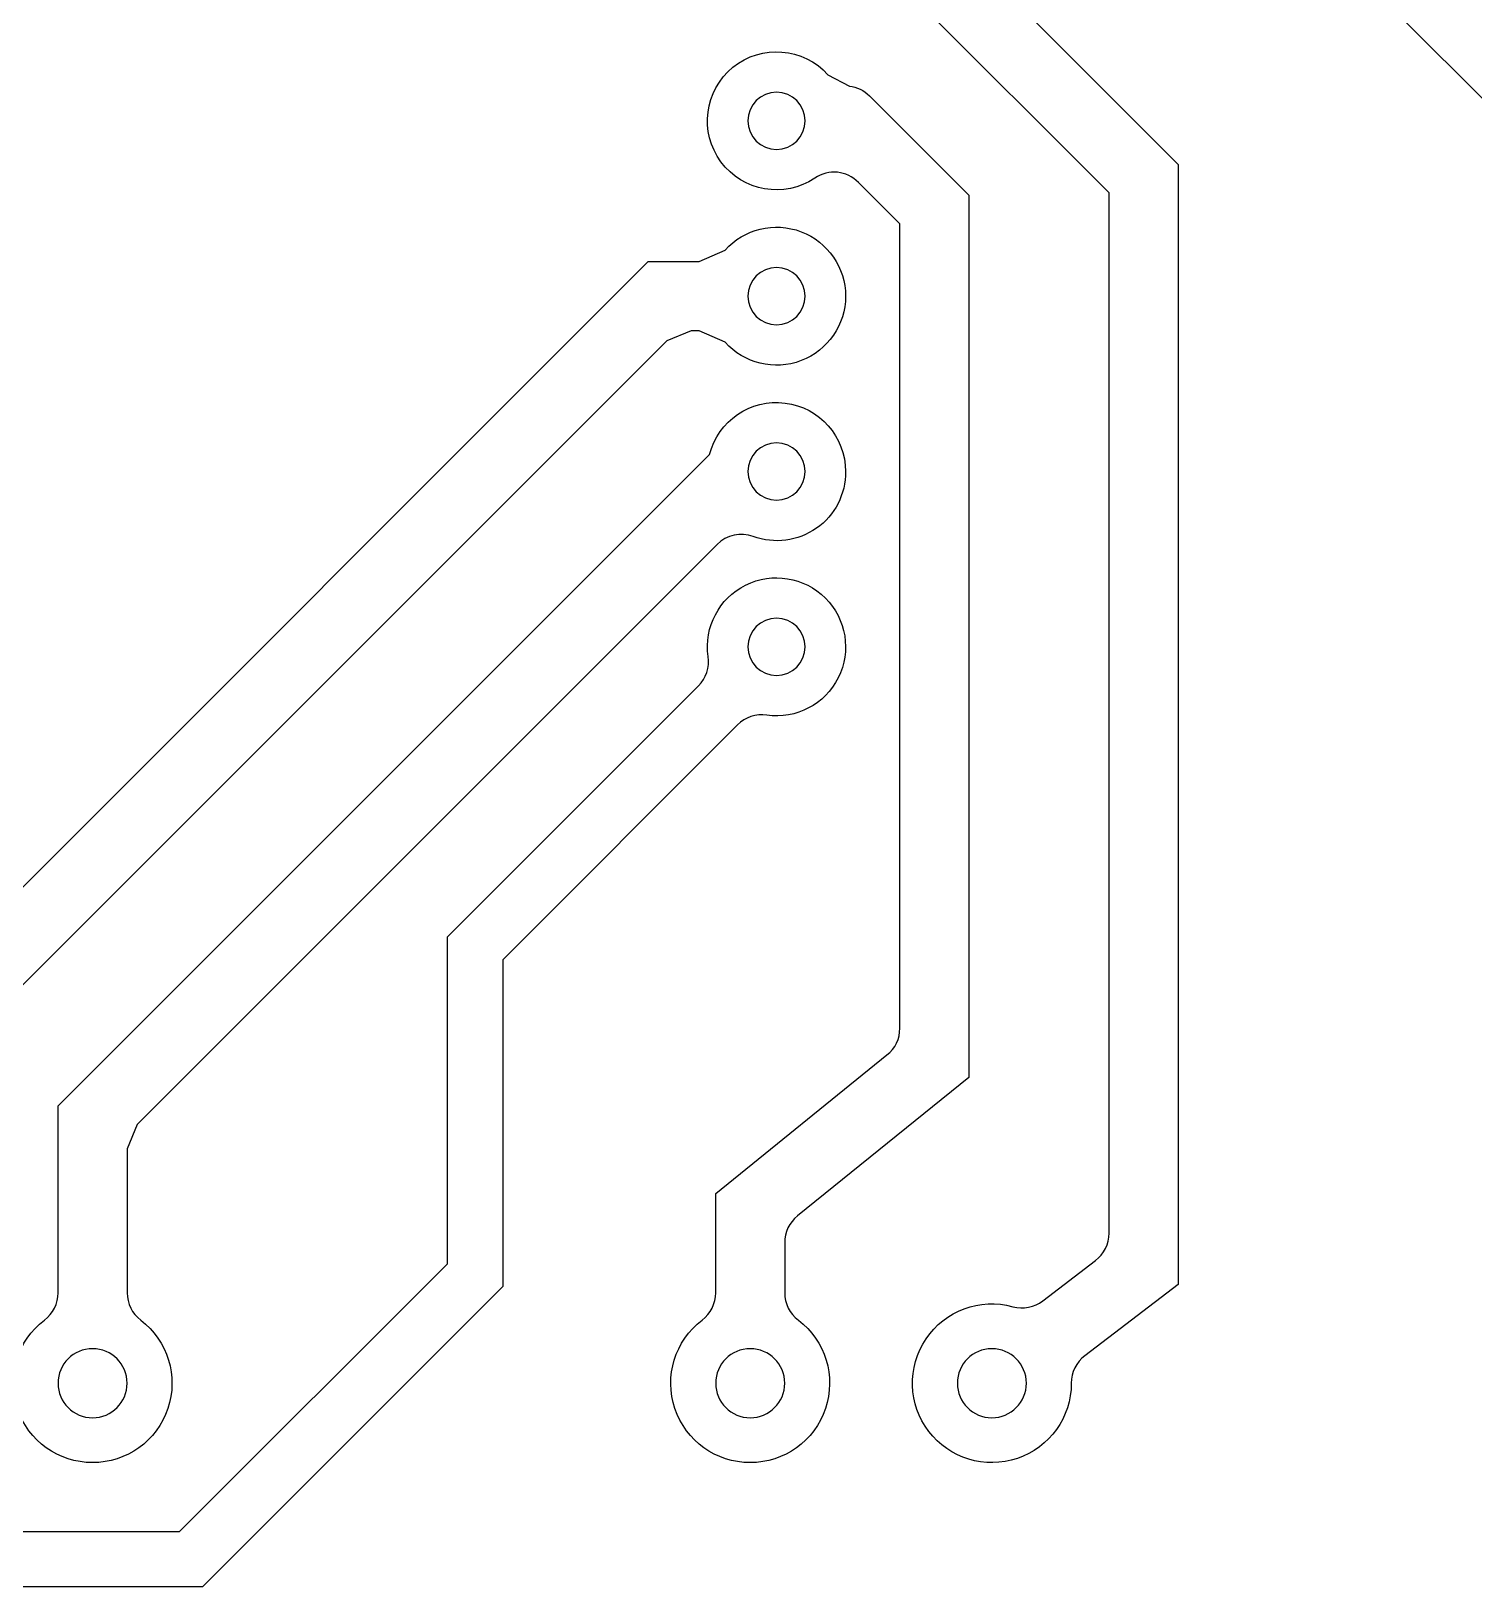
# Model space of a CAD drawing. Extents: x -81 to 81, y -56 to 81.
# Drawn here: x 27.87 to 48.77, y -37.21 to -14.68 of the extents above; entities that cross this region are included whole.
import ezdxf

# ---------------------------------------------------------------- set-up
doc = ezdxf.new("R2010")
doc.units = 0
doc.layers.add('MOSFET$TRACES', color=7, linetype='CONTINUOUS')

msp = doc.modelspace()

# ---------------------------------------------------------------- linework, layer by layer
at = {"layer": 'MOSFET$TRACES'}
for p, q in [((56.693, -23.45), (45.056, -11.813)), ((40.817, -12.935), (44.488, -16.606)), ((43.488, -17.02), (40.549, -14.081)), ((39.415, -15.308), (39.725, -15.471)), ((40.016, -15.613), (41.456, -17.054)), ((44.488, -16.606), (44.488, -32.831)), ((40.456, -17.468), (39.857, -16.869)), ((41.456, -17.054), (41.456, -29.835)), ((43.488, -32.089), (43.488, -17.02)), ((40.456, -29.118), (40.456, -17.468)), ((24.764, -30.063), (36.812, -18.015)), ((36.812, -18.015), (37.552, -18.015)), ((37.552, -18.015), (37.925, -17.848)), ((37.433, -19.015), (37.08, -19.161)), ((37.552, -19.015), (37.433, -19.015)), ((37.925, -19.182), (37.552, -19.015)), ((37.08, -19.161), (25.91, -30.331)), ((28.264, -30.246), (37.701, -20.809)), ((37.811, -22.113), (29.41, -30.514)), ((33.904, -27.795), (37.539, -24.161)), ((38.104, -24.726), (34.704, -28.127)), ((33.904, -32.532), (33.904, -27.795)), ((34.704, -28.127), (34.704, -32.863)), ((37.789, -31.513), (40.27, -29.507)), ((41.456, -29.835), (38.975, -31.84)), ((28.264, -32.951), (28.264, -30.246)), ((29.41, -30.514), (29.264, -30.867)), ((29.264, -30.867), (29.264, -32.951)), ((37.789, -32.951), (37.789, -31.513)), ((38.789, -32.229), (38.789, -32.951)), ((30.023, -36.413), (33.904, -32.532)), ((42.529, -33.069), (43.292, -32.486)), ((34.704, -32.863), (30.354, -37.213)), ((44.488, -32.831), (43.136, -33.864)), ((19.396, -36.413), (30.023, -36.413)), ((30.354, -37.213), (19.065, -37.213))]:
    msp.add_line(p, q, dxfattribs=at)
at = {"layer": 'MOSFET$TRACES', "extrusion": (0, 0, -1)}
for centre, radius in [((-38.67, -15.975), 0.415), ((-38.67, -18.515), 0.415), ((-38.67, -21.055), 0.415), ((-38.67, -23.595), 0.415), ((-28.764, -34.263), 0.5), ((-38.289, -34.263), 0.5), ((-41.789, -34.263), 0.5)]:
    msp.add_circle(centre, radius, dxfattribs=at)
for centre, radius, start, end in [((-38.67, -15.975), 1, 236.26, 138.1897), ((-39.662, -15.967), 0.5, 97.2388, 135), ((-38.67, -18.515), 1, 41.8103, 180), ((-38.67, -18.515), 1, 180, 318.1897), ((-38.67, -21.055), 1, 14.2281, 180), ((-38.677, -21.065), 0.993, 179.4407, 290.2698), ((-38.67, -23.595), 1, 351.8699, 278.1301), ((-41.789, -34.263), 1.15, 179.9308, 105.3204), ((-28.764, -34.263), 1.15, 127.3052, 52.6948), ((-38.289, -34.263), 1.15, 127.3052, 52.6948)]:
    msp.add_arc(centre, radius, start, end, dxfattribs=at)
at = {"layer": 'MOSFET$TRACES'}
for centre, radius, start, end in [((39.505, -17.203), 0.485, 43.5559, 125.184), ((38.161, -22.453), 0.488, 69.3826, 135.9069), ((37.185, -23.807), 0.5, 315, 8.1301), ((38.455, -25.072), 0.492, 81.4128, 135.4571), ((39.972, -29.126), 0.484, 308.0319, 0.9145), ((39.273, -32.221), 0.484, 128.0319, 180.9145), ((42.988, -32.089), 0.5, 307.3744, 0), ((27.764, -32.951), 0.5, 307.3052, 0), ((29.764, -32.951), 0.5, 180, 232.6948), ((37.289, -32.951), 0.5, 307.3052, 0), ((39.289, -32.951), 0.5, 180, 232.6948), ((42.225, -32.672), 0.5, 254.6796, 307.3744), ((43.439, -34.261), 0.5, 127.3744, 180.0692)]:
    msp.add_arc(centre, radius, start, end, dxfattribs=at)

doc.saveas('drawing.dxf')
